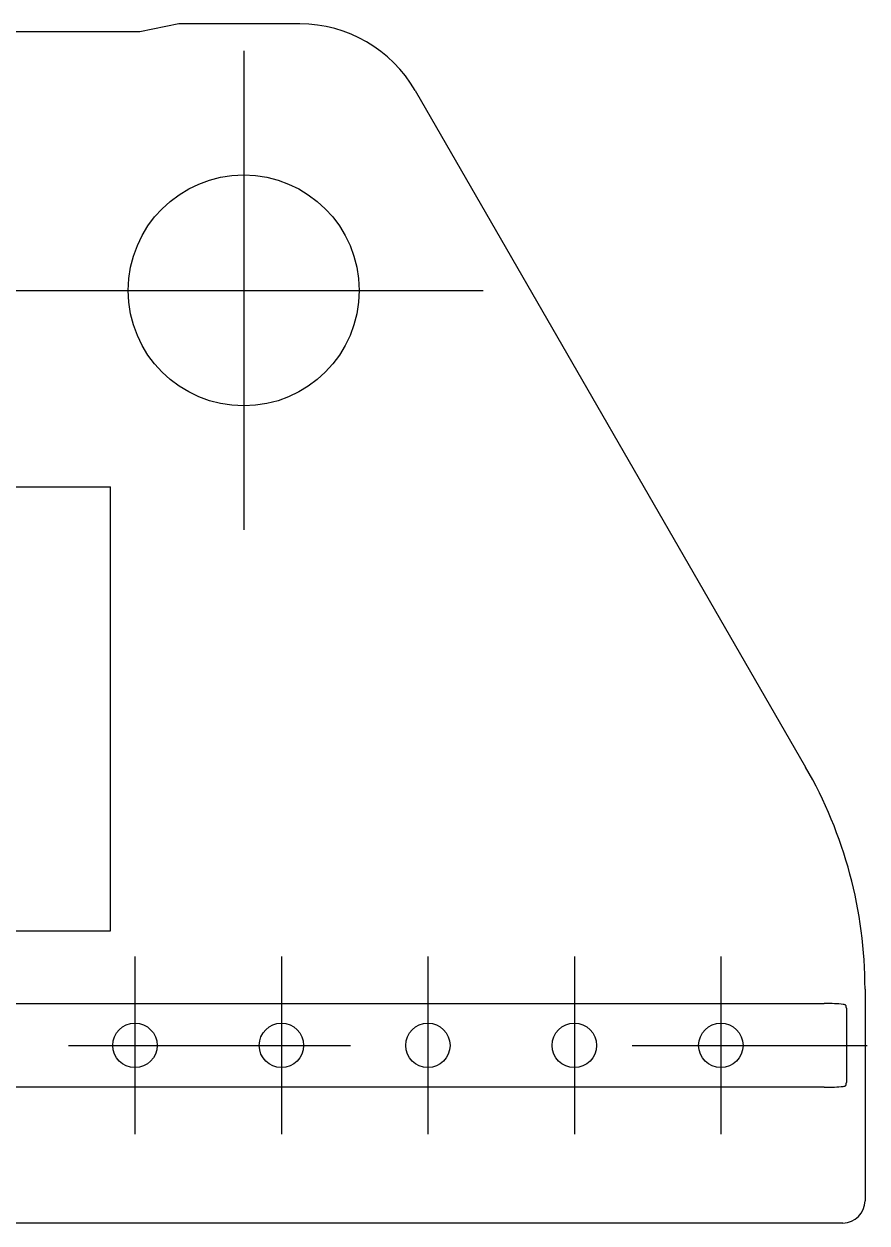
# Model space of a CAD drawing. Extents: x 0 to 143, y 0 to 99.
# Drawn here: x 63.41 to 82.4, y 48.91 to 75.91 of the extents above; entities that cross this region are included whole.
import ezdxf

# ---------------------------------------------------------------- set-up
doc = ezdxf.new("R2010")
doc.units = 0
doc.linetypes.add('CENTER', pattern=[50.8, 31.75, -6.35, 6.35, -6.35])
doc.layers.get('0').update_dxf_attribs({"linetype": 'CONTINUOUS'})
doc.layers.add('CENTER', color=1, linetype='CENTER')

msp = doc.modelspace()

# ---------------------------------------------------------------- linework, layer by layer
at = {"color": 7, "linetype": 'CONTINUOUS'}
for p, q in [((66.901, 75.911), (66.02, 75.737)), ((69.627, 75.911), (66.901, 75.911)), ((66.02, 75.737), (63.02, 75.737)), ((72.226, 74.411), (81.02, 59.179)), ((43.359, 65.491), (65.359, 65.491)), ((65.359, 55.491), (65.359, 65.491)), ((43.359, 55.491), (65.359, 55.491)), ((82.359, 54.179), (82.359, 49.411)), ((27.279, 53.855), (81.44, 53.855)), ((81.938, 53.749), (81.94, 53.71)), ((81.94, 53.71), (81.94, 53.628)), ((81.94, 53.628), (81.94, 52.195)), ((81.94, 52.113), (81.938, 52.073)), ((81.94, 52.195), (81.94, 52.113)), ((81.44, 51.968), (27.279, 51.968)), ((81.859, 48.911), (26.859, 48.911))]:
    msp.add_line(p, q, dxfattribs=at)
for centre, radius in [((68.359, 69.911), 2.6), ((65.909, 52.911), 0.5), ((69.209, 52.911), 0.5), ((72.509, 52.911), 0.5), ((75.809, 52.911), 0.5), ((79.109, 52.911), 0.5)]:
    msp.add_circle(centre, radius, dxfattribs=at)
for centre, radius, start, end in [((69.627, 72.911), 3, 30, 90), ((72.359, 54.179), 10, 0, 30), ((81.442, 48.378), 5.477, 87.575, 90.0173), ((81.578, 51.527), 2.325, 82.9032, 87.6553), ((81.793, 53.302), 0.537, 77.9019, 82.2355), ((81.9, 53.8), 0.0274, 41.5034, 77.3186), ((81.888, 53.79), 0.0426, 26.8511, 41.9434), ((81.859, 53.775), 0.076, 14.8545, 26.7642), ((81.707, 53.74), 0.232, 2.3639, 13.6796), ((81.442, 57.444), 5.477, 269.9827, 272.425), ((81.578, 54.295), 2.325, 272.3447, 277.0968), ((81.793, 52.52), 0.537, 277.7645, 282.0981), ((81.9, 52.022), 0.0274, 282.6814, 318.4966), ((81.888, 52.032), 0.0426, 318.0566, 333.1489), ((81.859, 52.047), 0.076, 333.2358, 345.1455), ((81.707, 52.083), 0.232, 346.3204, 357.6361), ((81.859, 49.411), 0.5, 270, 0)]:
    msp.add_arc(centre, radius, start, end, dxfattribs=at)
at = {"layer": 'CENTER', "color": 1, "linetype": 'CENTER'}
for p, q in [((68.359, 75.305), (68.359, 64.517)), ((62.965, 69.911), (73.753, 69.911)), ((65.909, 54.911), (65.909, 50.911)), ((69.209, 54.911), (69.209, 50.911)), ((72.509, 54.911), (72.509, 50.911)), ((75.809, 54.911), (75.809, 50.911)), ((79.109, 54.911), (79.109, 50.911)), ((26.315, 52.911), (82.403, 52.911))]:
    msp.add_line(p, q, dxfattribs=at)

doc.saveas('drawing.dxf')
